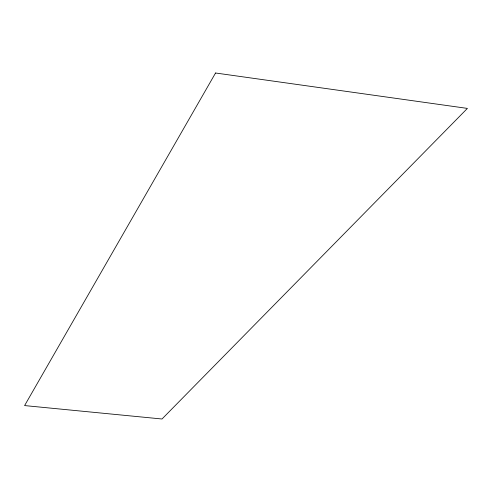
<?xml version="1.0" encoding="UTF-8"?>
<svg xmlns="http://www.w3.org/2000/svg" width="492" height="492" viewBox="0 0 492 492"><rect width="100%" height="100%" fill="white"/><g stroke="black" fill="none" stroke-linecap="round" stroke-linejoin="round"><path stroke-width="0.74" d="M215.551 73.001L24.6 405.58L162.003 418.999L467.4 108.406L215.551 73.001"/></g></svg>
